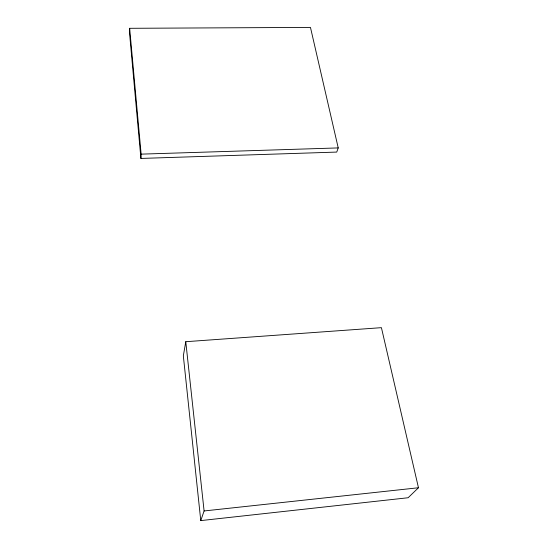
<?xml version="1.0" encoding="UTF-8"?>
<svg xmlns="http://www.w3.org/2000/svg" width="548" height="548" viewBox="0 0 548 548"><rect width="100%" height="100%" fill="white"/><g stroke="black" fill="none" stroke-linecap="round" stroke-linejoin="round"><path stroke-width="0.82" d="M129.657 28.304L129.534 32.996L140.918 158.434L336.732 152.077L338.226 147.919L310.463 27.4L129.657 28.304L141.137 154.139L140.918 158.434M185.772 341.705L183.333 355.837L200.767 520.6L408.123 497.742L418.466 487.754L381.422 327.663L185.772 341.705L204.096 510.962L200.767 520.6M204.096 510.962L418.466 487.754M141.137 154.139L338.226 147.919"/></g></svg>
